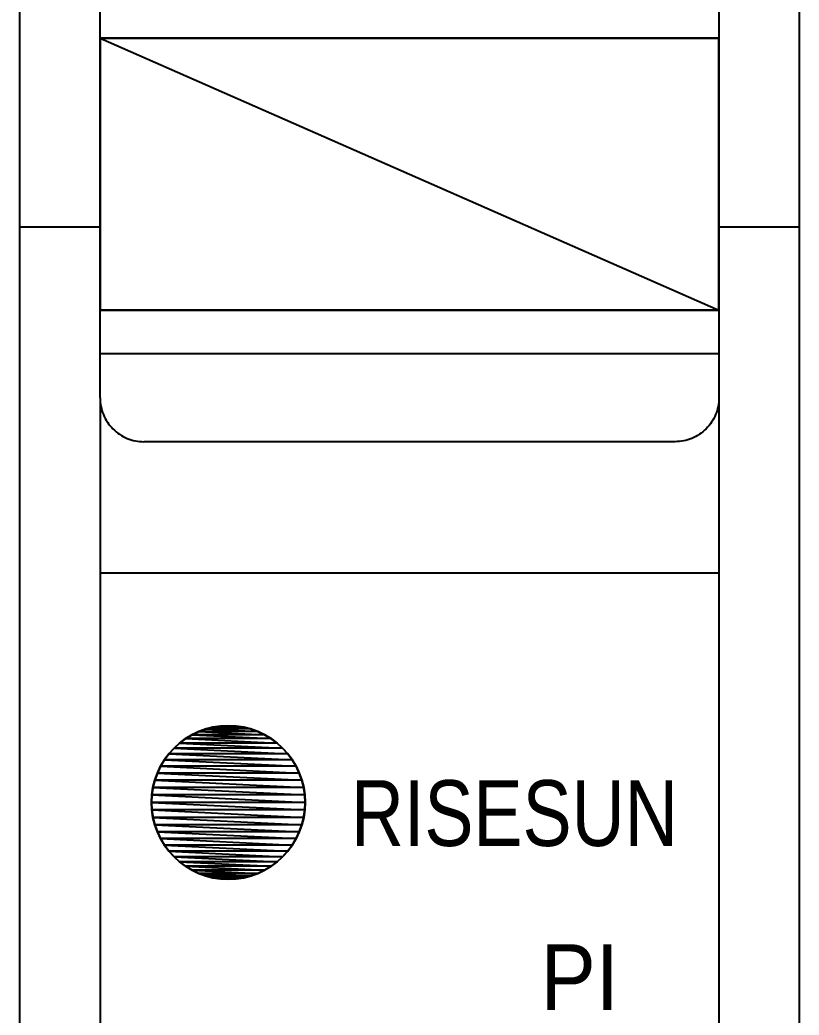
# Model space of a CAD drawing. Header units: millimetres. Extents: x 165 to 751, y 216 to 334.
# Drawn here: x 197.13 to 215.11, y 262.54 to 285.51 of the extents above; entities that cross this region are included whole.
import ezdxf

# ---------------------------------------------------------------- set-up
doc = ezdxf.new("R2010")
doc.units = ezdxf.units.MM
doc.linetypes.add('NEW_LINE159', pattern=[0.7, 0.5, -0.2])
doc.layers.add('DUT', color=7, linetype='Continuous')
doc.styles.add('ARIAL', font='arial.ttf')

# ---------------------------------------------------------------- blocks, each defined once
blk = doc.blocks.new('*U1905')
for p, q in [((-8.986, 0), (-8.986, 79.4816)), ((8.986, 79.4816), (8.986, 0)), ((-7.1381, 60.1427), (-7.1381, 62.1677)), ((7.1382, 62.1677), (7.1382, 60.1427)), ((-7.1381, 60.1427), (7.1382, 60.1427)), ((-7.1381, 53.8652), (-7.1381, 60.1427)), ((7.1382, 60.1427), (7.1382, 53.8652)), ((-8.986, 55.789), (-7.1177, 55.789)), ((7.1177, 55.789), (8.986, 55.789)), ((-7.1381, 51.8402), (-7.1381, 53.8652)), ((7.1382, 53.8652), (-7.1381, 53.8652)), ((7.1382, 53.8652), (7.1382, 51.8402)), ((7.1382, 52.8527), (-7.1381, 52.8527)), ((-7.1381, 51.8402), (-7.1381, 51.8402)), ((-7.1381, 51.8402), (-7.1369, 51.7901)), ((-7.1381, 51.8402), (-7.1381, 20.4526)), ((-7.1369, 51.7901), (-7.1333, 51.7402)), ((-7.1333, 51.7402), (-7.1273, 51.6908)), ((-7.1273, 51.6908), (-7.1186, 51.6419)), ((7.1269, 51.6908), (7.1185, 51.6419)), ((7.1332, 51.7402), (7.1269, 51.6908)), ((7.1368, 51.7901), (7.1332, 51.7402)), ((7.1382, 51.8402), (7.1368, 51.7901)), ((7.1382, 51.8402), (7.1382, 51.8402)), ((7.1382, 51.8402), (7.1382, 20.4526)), ((-7.1186, 51.6419), (-7.1078, 51.5937)), ((-7.1078, 51.5937), (-7.0945, 51.546)), ((-7.0945, 51.546), (-7.079, 51.4991)), ((-7.079, 51.4991), (-7.0611, 51.4528)), ((-7.0611, 51.4528), (-7.0412, 51.4077)), ((7.061, 51.4528), (7.0409, 51.4077)), ((7.0787, 51.4991), (7.061, 51.4528)), ((7.0943, 51.546), (7.0787, 51.4991)), ((7.1075, 51.5937), (7.0943, 51.546)), ((7.1185, 51.6419), (7.1075, 51.5937)), ((-7.0412, 51.4077), (-7.019, 51.3636)), ((-7.019, 51.3636), (-6.9947, 51.3206)), ((-6.9947, 51.3206), (-6.9681, 51.2786)), ((-6.9681, 51.2786), (-6.9397, 51.2381)), ((-6.9397, 51.2381), (-6.909, 51.1986)), ((6.9392, 51.2381), (6.9087, 51.1986)), ((6.9679, 51.2786), (6.9392, 51.2381)), ((6.9943, 51.3206), (6.9679, 51.2786)), ((7.0187, 51.3636), (6.9943, 51.3206)), ((7.0409, 51.4077), (7.0187, 51.3636)), ((-6.909, 51.1986), (-6.8764, 51.1607)), ((-6.8764, 51.1607), (-6.8416, 51.1242)), ((-6.8416, 51.1242), (-6.8416, 51.1242)), ((-6.8416, 51.1242), (-6.8054, 51.0897)), ((-6.8054, 51.0897), (-6.7675, 51.0571)), ((-6.7675, 51.0571), (-6.7282, 51.0266)), ((-6.7282, 51.0266), (-6.6875, 50.9979)), ((-6.6875, 50.9979), (-6.6458, 50.9715)), ((6.6872, 50.9979), (6.6452, 50.9715)), ((6.7277, 51.0266), (6.6872, 50.9979)), ((6.7672, 51.0571), (6.7277, 51.0266)), ((6.8051, 51.0897), (6.7672, 51.0571)), ((6.8416, 51.1242), (6.8051, 51.0897)), ((6.8761, 51.1607), (6.8416, 51.1242)), ((6.8416, 51.1242), (6.8416, 51.1242)), ((6.9087, 51.1986), (6.8761, 51.1607)), ((-6.6458, 50.9715), (-6.6026, 50.9471)), ((-6.6026, 50.9471), (-6.5585, 50.9249)), ((-6.5585, 50.9249), (-6.5132, 50.9048)), ((-6.5132, 50.9048), (-6.4672, 50.8871)), ((-6.4672, 50.8871), (-6.4203, 50.8716)), ((-6.4203, 50.8716), (-6.3727, 50.8584)), ((-6.3727, 50.8584), (-6.3242, 50.8474)), ((-6.3242, 50.8474), (-6.2754, 50.839)), ((-6.2754, 50.839), (-6.2259, 50.8327)), ((-6.2259, 50.8327), (-6.176, 50.8291)), ((-6.176, 50.8291), (-6.1256, 50.8277)), ((6.1257, 50.8277), (-6.1256, 50.8277)), ((6.1758, 50.8291), (6.1257, 50.8277)), ((6.2257, 50.8327), (6.1758, 50.8291)), ((6.2751, 50.839), (6.2257, 50.8327)), ((6.324, 50.8474), (6.2751, 50.839)), ((6.3722, 50.8584), (6.324, 50.8474)), ((6.4199, 50.8716), (6.3722, 50.8584)), ((6.4668, 50.8871), (6.4199, 50.8716)), ((6.513, 50.9048), (6.4668, 50.8871)), ((6.5581, 50.9249), (6.513, 50.9048)), ((6.6022, 50.9471), (6.5581, 50.9249)), ((6.6452, 50.9715), (6.6022, 50.9471)), ((7.1382, 47.7902), (-7.1381, 47.7902))]:
    blk.add_line(p, q)
at = {"color": 144}
for p, q in [((-7.1381, 60.1427), (7.1382, 60.1427)), ((-7.1381, 60.1427), (-7.1381, 60.1427)), ((-7.1381, 60.1427), (7.1382, 53.8652)), ((-7.1381, 53.8652), (-7.1381, 60.1427)), ((-7.1381, 60.1427), (7.1382, 53.8652)), ((7.1382, 60.1427), (-7.1381, 60.1427)), ((-7.1381, 60.1427), (7.1382, 60.1427)), ((-7.1381, 60.1427), (-7.1381, 53.8652)), ((7.1382, 53.8652), (7.1382, 60.1427)), ((7.1382, 60.1427), (7.1382, 53.8652)), ((7.1382, 53.8652), (-7.1381, 53.8652)), ((-7.1381, 53.8652), (7.1382, 53.8652)), ((-7.1381, 53.8652), (-7.1381, 53.8652)), ((-7.1381, 53.8652), (7.1382, 53.8652))]:
    blk.add_line(p, q, dxfattribs=at)
at = {"color": 251, "linetype": 'NEW_LINE159'}
for p, q in [((-4.8691, 44.1348), (-5.0241, 44.0603)), ((-4.7064, 44.1944), (-4.8691, 44.1348)), ((-4.5366, 44.238), (-4.7064, 44.1944)), ((-4.3606, 44.2649), (-4.5366, 44.238)), ((-4.1793, 44.2739), (-4.3606, 44.2649)), ((-3.9983, 44.2649), (-4.1793, 44.2739)), ((-4.1793, 44.2739), (-4.1793, 44.2739)), ((-3.8223, 44.238), (-3.9983, 44.2649)), ((-3.6526, 44.1944), (-3.8223, 44.238)), ((-3.4897, 44.1348), (-3.6526, 44.1944)), ((-3.3349, 44.0603), (-3.4897, 44.1348)), ((-5.3065, 43.8695), (-5.4322, 43.755)), ((-5.1701, 43.9714), (-5.3065, 43.8695)), ((-5.0241, 44.0603), (-5.1701, 43.9714)), ((-3.1888, 43.9714), (-3.3349, 44.0603)), ((-3.0524, 43.8695), (-3.1888, 43.9714)), ((-2.9265, 43.755), (-3.0524, 43.8695)), ((-5.4322, 43.755), (-5.5467, 43.6293)), ((-2.8123, 43.6293), (-2.9265, 43.755)), ((-5.6486, 43.4929), (-5.7375, 43.3468)), ((-5.5467, 43.6293), (-5.6486, 43.4929)), ((-2.7102, 43.4929), (-2.8123, 43.6293)), ((-2.6215, 43.3468), (-2.7102, 43.4929)), ((-5.812, 43.1918), (-5.8716, 43.0291)), ((-5.7375, 43.3468), (-5.812, 43.1918)), ((-2.5467, 43.1918), (-2.6215, 43.3468)), ((-2.4872, 43.0291), (-2.5467, 43.1918)), ((-5.8716, 43.0291), (-5.9152, 42.8593)), ((-2.4435, 42.8593), (-2.4872, 43.0291)), ((-5.9152, 42.8593), (-5.9421, 42.6833)), ((-2.4166, 42.6833), (-2.4435, 42.8593)), ((-5.9421, 42.6833), (-5.9511, 42.502)), ((-5.9511, 42.502), (-5.9511, 42.502)), ((-5.9511, 42.502), (-5.9422, 42.321)), ((-2.4074, 42.502), (-2.4166, 42.6833)), ((-2.4166, 42.321), (-2.4074, 42.502)), ((-2.4074, 42.502), (-2.4074, 42.502)), ((-5.9422, 42.321), (-5.9153, 42.145)), ((-2.4435, 42.145), (-2.4166, 42.321)), ((-5.9153, 42.145), (-5.8717, 41.9753)), ((-2.4872, 41.9753), (-2.4435, 42.145)), ((-5.8717, 41.9753), (-5.8121, 41.8124)), ((-5.8121, 41.8124), (-5.7376, 41.6576)), ((-2.6215, 41.6576), (-2.5467, 41.8124)), ((-2.5467, 41.8124), (-2.4872, 41.9753)), ((-5.7376, 41.6576), (-5.6487, 41.5115)), ((-2.7102, 41.5115), (-2.6215, 41.6576)), ((-5.6487, 41.5115), (-5.5468, 41.3751)), ((-5.5468, 41.3751), (-5.4323, 41.2492)), ((-2.9265, 41.2492), (-2.8123, 41.3751)), ((-2.8123, 41.3751), (-2.7102, 41.5115)), ((-5.4323, 41.2492), (-5.3066, 41.135)), ((-5.3066, 41.135), (-5.1702, 41.0329)), ((-3.1888, 41.0329), (-3.0524, 41.135)), ((-3.0524, 41.135), (-2.9265, 41.2492)), ((-5.1702, 41.0329), (-5.0241, 40.9442)), ((-5.0241, 40.9442), (-4.8691, 40.8694)), ((-3.4897, 40.8694), (-3.3349, 40.9442)), ((-3.3349, 40.9442), (-3.1888, 41.0329)), ((-4.8691, 40.8694), (-4.7064, 40.8099)), ((-4.7064, 40.8099), (-4.5366, 40.7662)), ((-4.5366, 40.7662), (-4.3606, 40.7393)), ((-4.3606, 40.7393), (-4.1793, 40.7301)), ((-4.1793, 40.7301), (-3.9983, 40.7393)), ((-4.1793, 40.7301), (-4.1793, 40.7301)), ((-3.9983, 40.7393), (-3.8223, 40.7662)), ((-3.8223, 40.7662), (-3.6526, 40.8099)), ((-3.6526, 40.8099), (-3.4897, 40.8694))]:
    blk.add_line(p, q, dxfattribs=at)
at = {"color": 251}
for p, q in [((-5.0145, 44.0646), (-4.8573, 44.139)), ((-4.8573, 44.139), (-5.0145, 44.0646)), ((-4.8573, 44.139), (-4.6936, 44.1975)), ((-4.6936, 44.1975), (-4.8573, 44.139)), ((-3.5012, 44.139), (-4.8573, 44.139)), ((-4.8573, 44.139), (-3.344, 44.0646)), ((-4.8573, 44.139), (-3.344, 44.0646)), ((-3.5012, 44.139), (-4.8573, 44.139)), ((-4.6936, 44.1975), (-4.5249, 44.2398)), ((-4.5249, 44.2398), (-4.6936, 44.1975)), ((-3.6649, 44.1975), (-4.6936, 44.1975)), ((-4.6936, 44.1975), (-3.5012, 44.139)), ((-4.6936, 44.1975), (-3.5012, 44.139)), ((-3.6649, 44.1975), (-4.6936, 44.1975)), ((-4.5249, 44.2398), (-4.3529, 44.2653)), ((-4.3529, 44.2653), (-4.5249, 44.2398)), ((-3.8336, 44.2398), (-4.5249, 44.2398)), ((-4.5249, 44.2398), (-3.6649, 44.1975)), ((-4.5249, 44.2398), (-3.6649, 44.1975)), ((-3.8336, 44.2398), (-4.5249, 44.2398)), ((-4.3529, 44.2653), (-4.1793, 44.2739)), ((-4.1793, 44.2739), (-4.3529, 44.2653)), ((-4.0056, 44.2653), (-4.3529, 44.2653)), ((-4.3529, 44.2653), (-3.8336, 44.2398)), ((-4.3529, 44.2653), (-3.8336, 44.2398)), ((-4.0056, 44.2653), (-4.3529, 44.2653)), ((-4.1793, 44.2739), (-4.0056, 44.2653)), ((-4.0056, 44.2653), (-4.1793, 44.2739)), ((-3.8336, 44.2398), (-4.0056, 44.2653)), ((-4.0056, 44.2653), (-3.8336, 44.2398)), ((-3.6649, 44.1975), (-3.8336, 44.2398)), ((-3.8336, 44.2398), (-3.6649, 44.1975)), ((-3.5012, 44.139), (-3.6649, 44.1975)), ((-3.6649, 44.1975), (-3.5012, 44.139)), ((-3.344, 44.0646), (-3.5012, 44.139)), ((-3.5012, 44.139), (-3.344, 44.0646)), ((-5.4322, 43.7549), (-5.3033, 43.8716)), ((-5.3033, 43.8716), (-5.4322, 43.7549)), ((-5.3033, 43.8716), (-5.1637, 43.9753)), ((-5.1637, 43.9753), (-5.3033, 43.8716)), ((-3.0552, 43.8716), (-5.3033, 43.8716)), ((-5.3033, 43.8716), (-2.9264, 43.7549)), ((-5.3033, 43.8716), (-2.9264, 43.7549)), ((-3.0552, 43.8716), (-5.3033, 43.8716)), ((-5.1637, 43.9753), (-5.0145, 44.0646)), ((-5.0145, 44.0646), (-5.1637, 43.9753)), ((-3.1948, 43.9753), (-5.1637, 43.9753)), ((-5.1637, 43.9753), (-3.0552, 43.8716)), ((-5.1637, 43.9753), (-3.0552, 43.8716)), ((-3.1948, 43.9753), (-5.1637, 43.9753)), ((-3.344, 44.0646), (-5.0145, 44.0646)), ((-5.0145, 44.0646), (-3.1948, 43.9753)), ((-5.0145, 44.0646), (-3.1948, 43.9753)), ((-3.344, 44.0646), (-5.0145, 44.0646)), ((-3.1948, 43.9753), (-3.344, 44.0646)), ((-3.344, 44.0646), (-3.1948, 43.9753)), ((-3.0552, 43.8716), (-3.1948, 43.9753)), ((-3.1948, 43.9753), (-3.0552, 43.8716)), ((-2.9264, 43.7549), (-3.0552, 43.8716)), ((-3.0552, 43.8716), (-2.9264, 43.7549)), ((-5.5489, 43.6261), (-5.4322, 43.7549)), ((-5.4322, 43.7549), (-5.5489, 43.6261)), ((-2.9264, 43.7549), (-5.4322, 43.7549)), ((-5.4322, 43.7549), (-2.8096, 43.6261)), ((-5.4322, 43.7549), (-2.8096, 43.6261)), ((-2.9264, 43.7549), (-5.4322, 43.7549)), ((-2.8096, 43.6261), (-2.9264, 43.7549)), ((-2.9264, 43.7549), (-2.8096, 43.6261)), ((-5.7419, 43.3372), (-5.6525, 43.4864)), ((-5.6525, 43.4864), (-5.7419, 43.3372)), ((-5.6525, 43.4864), (-5.5489, 43.6261)), ((-5.5489, 43.6261), (-5.6525, 43.4864)), ((-2.706, 43.4864), (-5.6525, 43.4864)), ((-5.6525, 43.4864), (-2.6166, 43.3372)), ((-5.6525, 43.4864), (-2.6166, 43.3372)), ((-2.706, 43.4864), (-5.6525, 43.4864)), ((-2.8096, 43.6261), (-5.5489, 43.6261)), ((-5.5489, 43.6261), (-2.706, 43.4864)), ((-5.5489, 43.6261), (-2.706, 43.4864)), ((-2.8096, 43.6261), (-5.5489, 43.6261)), ((-2.706, 43.4864), (-2.8096, 43.6261)), ((-2.8096, 43.6261), (-2.706, 43.4864)), ((-2.6166, 43.3372), (-2.706, 43.4864)), ((-2.706, 43.4864), (-2.6166, 43.3372)), ((-5.8748, 43.0163), (-5.8163, 43.1801)), ((-5.8163, 43.1801), (-5.8748, 43.0163)), ((-5.8163, 43.1801), (-5.7419, 43.3372)), ((-5.7419, 43.3372), (-5.8163, 43.1801)), ((-2.5423, 43.1801), (-5.8163, 43.1801)), ((-5.8163, 43.1801), (-2.4837, 43.0163)), ((-5.8163, 43.1801), (-2.4837, 43.0163)), ((-2.5423, 43.1801), (-5.8163, 43.1801)), ((-2.6166, 43.3372), (-5.7419, 43.3372)), ((-5.7419, 43.3372), (-2.5423, 43.1801)), ((-5.7419, 43.3372), (-2.5423, 43.1801)), ((-2.6166, 43.3372), (-5.7419, 43.3372)), ((-2.5423, 43.1801), (-2.6166, 43.3372)), ((-2.6166, 43.3372), (-2.5423, 43.1801)), ((-2.4837, 43.0163), (-2.5423, 43.1801)), ((-2.5423, 43.1801), (-2.4837, 43.0163)), ((-5.9171, 42.8476), (-5.8748, 43.0163)), ((-5.8748, 43.0163), (-5.9171, 42.8476)), ((-2.4837, 43.0163), (-5.8748, 43.0163)), ((-5.8748, 43.0163), (-2.4414, 42.8476)), ((-5.8748, 43.0163), (-2.4414, 42.8476)), ((-2.4837, 43.0163), (-5.8748, 43.0163)), ((-2.4414, 42.8476), (-2.4837, 43.0163)), ((-2.4837, 43.0163), (-2.4414, 42.8476)), ((-5.9426, 42.6756), (-5.9171, 42.8476)), ((-5.9171, 42.8476), (-5.9426, 42.6756)), ((-2.4414, 42.8476), (-5.9171, 42.8476)), ((-5.9171, 42.8476), (-2.4159, 42.6756)), ((-5.9171, 42.8476), (-2.4159, 42.6756)), ((-2.4414, 42.8476), (-5.9171, 42.8476)), ((-2.4159, 42.6756), (-2.4414, 42.8476)), ((-2.4414, 42.8476), (-2.4159, 42.6756)), ((-5.9511, 42.502), (-5.9426, 42.6756)), ((-5.9426, 42.6756), (-5.9511, 42.502)), ((-2.4074, 42.502), (-5.9511, 42.502)), ((-5.9511, 42.502), (-2.4159, 42.3283)), ((-5.9426, 42.3283), (-5.9511, 42.502)), ((-5.9511, 42.502), (-2.4159, 42.3283)), ((-2.4074, 42.502), (-5.9511, 42.502)), ((-5.9511, 42.502), (-5.9426, 42.3283)), ((-2.4159, 42.6756), (-5.9426, 42.6756)), ((-5.9426, 42.6756), (-2.4074, 42.502)), ((-5.9426, 42.6756), (-2.4074, 42.502)), ((-2.4159, 42.6756), (-5.9426, 42.6756)), ((-2.4074, 42.502), (-2.4159, 42.6756)), ((-2.4159, 42.6756), (-2.4074, 42.502)), ((-2.4159, 42.3283), (-2.4074, 42.502)), ((-2.4074, 42.502), (-2.4159, 42.3283)), ((-2.4159, 42.3283), (-5.9426, 42.3283)), ((-5.9426, 42.3283), (-2.4414, 42.1563)), ((-5.9171, 42.1563), (-5.9426, 42.3283)), ((-5.9426, 42.3283), (-2.4414, 42.1563)), ((-2.4159, 42.3283), (-5.9426, 42.3283)), ((-5.9426, 42.3283), (-5.9171, 42.1563)), ((-2.4414, 42.1563), (-2.4159, 42.3283)), ((-2.4159, 42.3283), (-2.4414, 42.1563)), ((-2.4414, 42.1563), (-5.9171, 42.1563)), ((-5.9171, 42.1563), (-2.4837, 41.9876)), ((-5.8748, 41.9876), (-5.9171, 42.1563)), ((-5.9171, 42.1563), (-2.4837, 41.9876)), ((-2.4414, 42.1563), (-5.9171, 42.1563)), ((-5.9171, 42.1563), (-5.8748, 41.9876)), ((-2.4837, 41.9876), (-2.4414, 42.1563)), ((-2.4414, 42.1563), (-2.4837, 41.9876)), ((-2.4837, 41.9876), (-5.8748, 41.9876)), ((-5.8748, 41.9876), (-2.5423, 41.8239)), ((-5.8163, 41.8239), (-5.8748, 41.9876)), ((-5.8748, 41.9876), (-2.5423, 41.8239)), ((-2.4837, 41.9876), (-5.8748, 41.9876)), ((-5.8748, 41.9876), (-5.8163, 41.8239)), ((-2.5423, 41.8239), (-5.8163, 41.8239)), ((-5.8163, 41.8239), (-2.6166, 41.6667)), ((-5.7419, 41.6667), (-5.8163, 41.8239)), ((-5.8163, 41.8239), (-2.6166, 41.6667)), ((-2.5423, 41.8239), (-5.8163, 41.8239)), ((-5.8163, 41.8239), (-5.7419, 41.6667)), ((-2.6166, 41.6667), (-2.5423, 41.8239)), ((-2.5423, 41.8239), (-2.6166, 41.6667)), ((-2.5423, 41.8239), (-2.4837, 41.9876)), ((-2.4837, 41.9876), (-2.5423, 41.8239)), ((-2.6166, 41.6667), (-5.7419, 41.6667)), ((-5.7419, 41.6667), (-2.706, 41.5176)), ((-5.6525, 41.5176), (-5.7419, 41.6667)), ((-5.7419, 41.6667), (-2.706, 41.5176)), ((-2.6166, 41.6667), (-5.7419, 41.6667)), ((-5.7419, 41.6667), (-5.6525, 41.5176)), ((-2.706, 41.5176), (-2.6166, 41.6667)), ((-2.6166, 41.6667), (-2.706, 41.5176)), ((-2.706, 41.5176), (-5.6525, 41.5176)), ((-5.6525, 41.5176), (-2.8096, 41.3779)), ((-5.5489, 41.3779), (-5.6525, 41.5176)), ((-5.6525, 41.5176), (-2.8096, 41.3779)), ((-2.706, 41.5176), (-5.6525, 41.5176)), ((-5.6525, 41.5176), (-5.5489, 41.3779)), ((-2.8096, 41.3779), (-5.5489, 41.3779)), ((-5.5489, 41.3779), (-2.9264, 41.2491)), ((-5.4322, 41.2491), (-5.5489, 41.3779)), ((-5.5489, 41.3779), (-2.9264, 41.2491)), ((-2.8096, 41.3779), (-5.5489, 41.3779)), ((-5.5489, 41.3779), (-5.4322, 41.2491)), ((-2.9264, 41.2491), (-2.8096, 41.3779)), ((-2.8096, 41.3779), (-2.9264, 41.2491)), ((-2.8096, 41.3779), (-2.706, 41.5176)), ((-2.706, 41.5176), (-2.8096, 41.3779)), ((-2.9264, 41.2491), (-5.4322, 41.2491)), ((-5.4322, 41.2491), (-3.0552, 41.1323)), ((-5.3033, 41.1323), (-5.4322, 41.2491)), ((-5.4322, 41.2491), (-3.0552, 41.1323)), ((-2.9264, 41.2491), (-5.4322, 41.2491)), ((-5.4322, 41.2491), (-5.3033, 41.1323)), ((-3.0552, 41.1323), (-5.3033, 41.1323)), ((-5.3033, 41.1323), (-3.1948, 41.0287)), ((-5.1637, 41.0287), (-5.3033, 41.1323)), ((-5.3033, 41.1323), (-3.1948, 41.0287)), ((-3.0552, 41.1323), (-5.3033, 41.1323)), ((-5.3033, 41.1323), (-5.1637, 41.0287)), ((-3.1948, 41.0287), (-3.0552, 41.1323)), ((-3.0552, 41.1323), (-3.1948, 41.0287)), ((-3.0552, 41.1323), (-2.9264, 41.2491)), ((-2.9264, 41.2491), (-3.0552, 41.1323)), ((-3.1948, 41.0287), (-5.1637, 41.0287)), ((-5.1637, 41.0287), (-3.344, 40.9393)), ((-5.0145, 40.9393), (-5.1637, 41.0287)), ((-5.1637, 41.0287), (-3.344, 40.9393)), ((-3.1948, 41.0287), (-5.1637, 41.0287)), ((-5.1637, 41.0287), (-5.0145, 40.9393)), ((-3.344, 40.9393), (-5.0145, 40.9393)), ((-5.0145, 40.9393), (-3.5012, 40.865)), ((-4.8573, 40.865), (-5.0145, 40.9393)), ((-5.0145, 40.9393), (-3.5012, 40.865)), ((-3.344, 40.9393), (-5.0145, 40.9393)), ((-5.0145, 40.9393), (-4.8573, 40.865)), ((-3.5012, 40.865), (-3.344, 40.9393)), ((-3.344, 40.9393), (-3.5012, 40.865)), ((-3.344, 40.9393), (-3.1948, 41.0287)), ((-3.1948, 41.0287), (-3.344, 40.9393)), ((-3.5012, 40.865), (-4.8573, 40.865)), ((-4.8573, 40.865), (-3.6649, 40.8064)), ((-4.6936, 40.8064), (-4.8573, 40.865)), ((-4.8573, 40.865), (-3.6649, 40.8064)), ((-3.5012, 40.865), (-4.8573, 40.865)), ((-4.8573, 40.865), (-4.6936, 40.8064)), ((-3.6649, 40.8064), (-4.6936, 40.8064)), ((-4.6936, 40.8064), (-3.8336, 40.7641)), ((-4.5249, 40.7641), (-4.6936, 40.8064)), ((-4.6936, 40.8064), (-3.8336, 40.7641)), ((-3.6649, 40.8064), (-4.6936, 40.8064)), ((-4.6936, 40.8064), (-4.5249, 40.7641)), ((-3.8336, 40.7641), (-4.5249, 40.7641)), ((-4.5249, 40.7641), (-4.0056, 40.7386)), ((-4.3529, 40.7386), (-4.5249, 40.7641)), ((-4.5249, 40.7641), (-4.0056, 40.7386)), ((-3.8336, 40.7641), (-4.5249, 40.7641)), ((-4.5249, 40.7641), (-4.3529, 40.7386)), ((-4.0056, 40.7386), (-4.3529, 40.7386)), ((-4.3529, 40.7386), (-4.1793, 40.7301)), ((-4.0056, 40.7386), (-4.3529, 40.7386)), ((-4.1793, 40.7301), (-4.3529, 40.7386)), ((-4.1793, 40.7301), (-4.0056, 40.7386)), ((-4.0056, 40.7386), (-4.1793, 40.7301)), ((-4.0056, 40.7386), (-3.8336, 40.7641)), ((-3.8336, 40.7641), (-4.0056, 40.7386)), ((-3.8336, 40.7641), (-3.6649, 40.8064)), ((-3.6649, 40.8064), (-3.8336, 40.7641)), ((-3.6649, 40.8064), (-3.5012, 40.865)), ((-3.5012, 40.865), (-3.6649, 40.8064))]:
    blk.add_line(p, q, dxfattribs=at)
at = {"layer": 'DUT', "color": 251, "style": 'ARIAL', "oblique": 0}
for s, width, p in [('RISESUN', 0.8, (-1.354, 41.497)), ('PI', 0.9, (3.0245, 37.7098))]:
    blk.add_text(s, height=1.51855, dxfattribs=dict(at, width=width)).set_placement(p)

msp = doc.modelspace()

# ---------------------------------------------------------------- block references
msp.add_blockref('*U1905', (206.12, 224.946))

doc.saveas('drawing.dxf')
